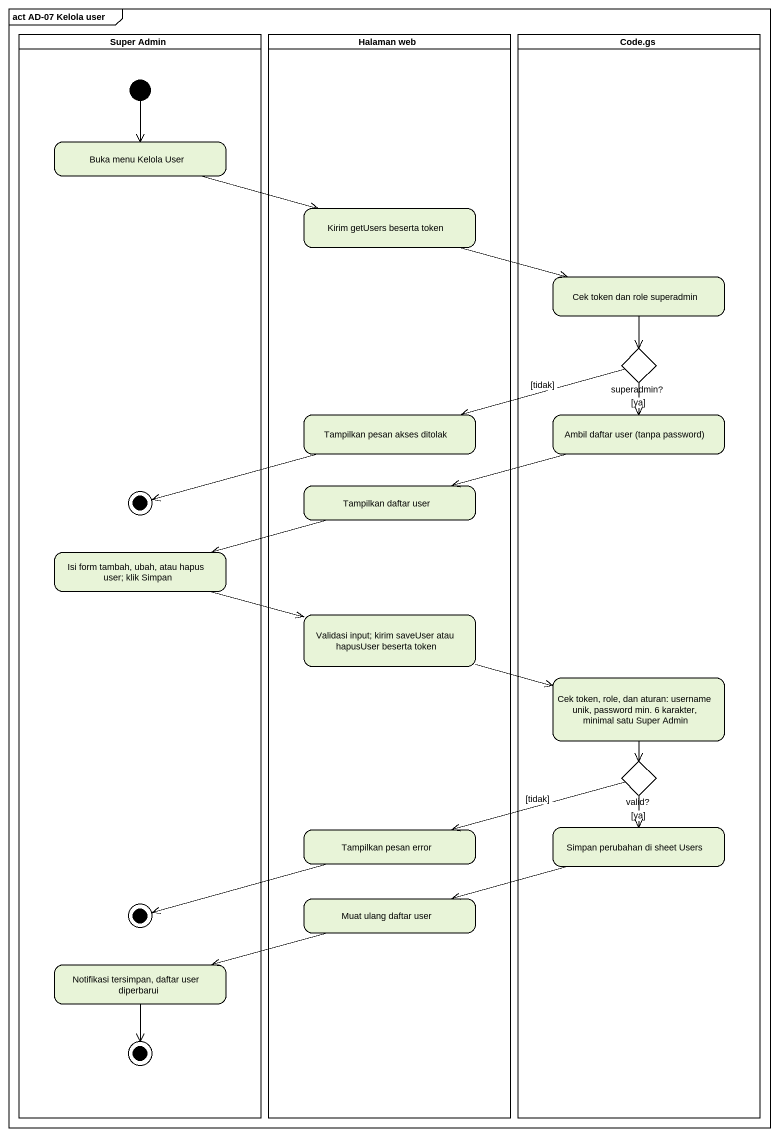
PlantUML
@startuml
mainframe act AD-07 Kelola user
hide empty description
state "Super Admin" as Super_Admin <<partition>> {
  state "Buka menu Kelola User" as Buka_menu_Kelola_User
  state final1 <<end>>
  state "Isi form tambah, ubah, atau hapus user; klik Simpan" as Isi_form_tambah_ubah_atau
  state final2 <<end>>
  state "Notifikasi tersimpan, daftar user diperbarui" as Notifikasi_tersimpan_daftar
  state final3 <<end>>
  [*] --> Buka_menu_Kelola_User
}
state "Halaman web" as Halaman_web <<partition>> {
  state "Kirim getUsers beserta token" as Kirim_getUsers_beserta_token
  state "Tampilkan pesan akses ditolak" as Tampilkan_pesan_akses
  state "Tampilkan daftar user" as Tampilkan_daftar_user
  state "Validasi input; kirim saveUser atau hapusUser beserta token" as Validasi_input_kirim
  state "Tampilkan pesan error" as Tampilkan_pesan_error
  state "Muat ulang daftar user" as Muat_ulang_daftar_user
}
state "Code.gs" as Code_gs <<partition>> {
  state "Cek token dan role superadmin" as Cek_token_dan_role
  state "superadmin?" as superadmin <<choice>>
  state "Ambil daftar user (tanpa password)" as Ambil_daftar_user_tanpa
  state "Cek token, role, dan aturan: username unik, password min. 6 karakter, minimal satu Super Admin" as Cek_token_role_dan_aturan
  state "valid?" as valid <<choice>>
  state "Simpan perubahan di sheet Users" as Simpan_perubahan_di_sheet
}
Buka_menu_Kelola_User -right-> Kirim_getUsers_beserta_token
Kirim_getUsers_beserta_token -right-> Cek_token_dan_role
Cek_token_dan_role --> superadmin
superadmin -left-> Tampilkan_pesan_akses : [tidak]
superadmin --> Ambil_daftar_user_tanpa : [ya]
Tampilkan_pesan_akses -left-> final1
Ambil_daftar_user_tanpa -left-> Tampilkan_daftar_user
Tampilkan_daftar_user -left-> Isi_form_tambah_ubah_atau
Isi_form_tambah_ubah_atau -right-> Validasi_input_kirim
Validasi_input_kirim -right-> Cek_token_role_dan_aturan
Cek_token_role_dan_aturan --> valid
valid -left-> Tampilkan_pesan_error : [tidak]
valid --> Simpan_perubahan_di_sheet : [ya]
Tampilkan_pesan_error -left-> final2
Simpan_perubahan_di_sheet -left-> Muat_ulang_daftar_user
Muat_ulang_daftar_user -left-> Notifikasi_tersimpan_daftar
Notifikasi_tersimpan_daftar --> final3
@enduml
